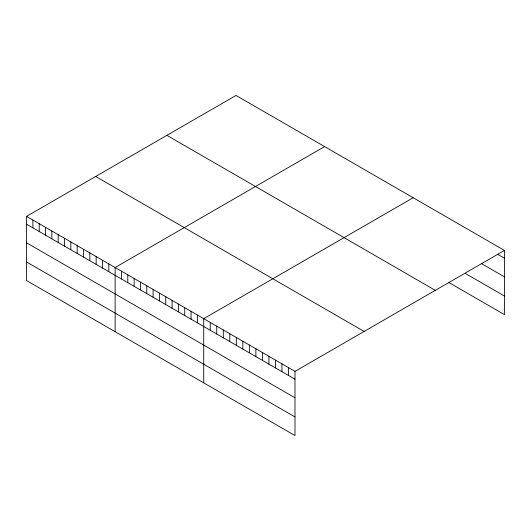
<?xml version="1.0" encoding="UTF-8"?>
<svg xmlns="http://www.w3.org/2000/svg" width="531" height="531" viewBox="0 0 531 531"><rect width="100%" height="100%" fill="white"/><g stroke="black" fill="none" stroke-linecap="round" stroke-linejoin="round"><path stroke-width="0.8" d="M26.55 216.376L294.99 371.361L294.99 435.553L26.55 280.567L26.55 216.376L236.01 95.447L504.45 250.433L504.45 314.624L448.383 282.253M324.594 146.596L115.134 267.524L115.134 331.716M413.178 197.738L203.725 318.666L203.725 382.858M294.99 371.361L504.45 250.433M497.932 254.495L504.45 258.258M481.63 263.681L504.45 276.857M465.335 273.438L504.45 296.019M166.887 135.352L435.327 290.338M95.673 176.471L364.113 331.457M26.55 224.201L294.99 379.187M26.55 242.8L294.99 397.785M26.55 261.969L294.99 416.948M288.472 367.598L288.472 375.424M281.954 363.835L281.954 371.66M275.436 360.071L275.436 367.897M268.912 356.308L268.912 364.133M262.394 352.544L262.394 360.363M255.876 348.781L255.876 356.6M249.358 345.017L249.358 352.836M242.84 341.247L242.84 349.073M236.315 337.484L236.315 345.309M229.797 333.72L229.797 341.546M223.279 329.957L223.279 337.782M216.761 326.193L216.761 334.019M210.243 322.43L210.243 330.255M197.393 315.016L197.393 322.841M191.067 311.358L191.067 319.184M184.742 307.708L184.742 315.533M178.409 304.057L178.409 311.876M172.084 300.4L172.084 308.226M165.758 296.749L165.758 304.575M159.426 293.092L159.426 300.918M153.101 289.441L153.101 297.267M146.775 285.791L146.775 293.61M140.443 282.134L140.443 289.959M134.117 278.483L134.117 286.309M127.792 274.826L127.792 282.651M121.466 271.175L121.466 279.001M108.809 263.867L108.809 271.693M102.483 260.217L102.483 268.042M96.151 256.566L96.151 264.385M89.825 252.909L89.825 260.734M83.5 249.258L83.5 257.084M77.168 245.601L77.168 253.426M70.842 241.95L70.842 249.776M64.516 238.3L64.516 246.118M58.191 234.642L58.191 242.468M51.859 230.992L51.859 238.817M45.533 227.334L45.533 235.16M39.208 223.684L39.208 231.509M32.876 220.033L32.876 227.852"/></g></svg>
